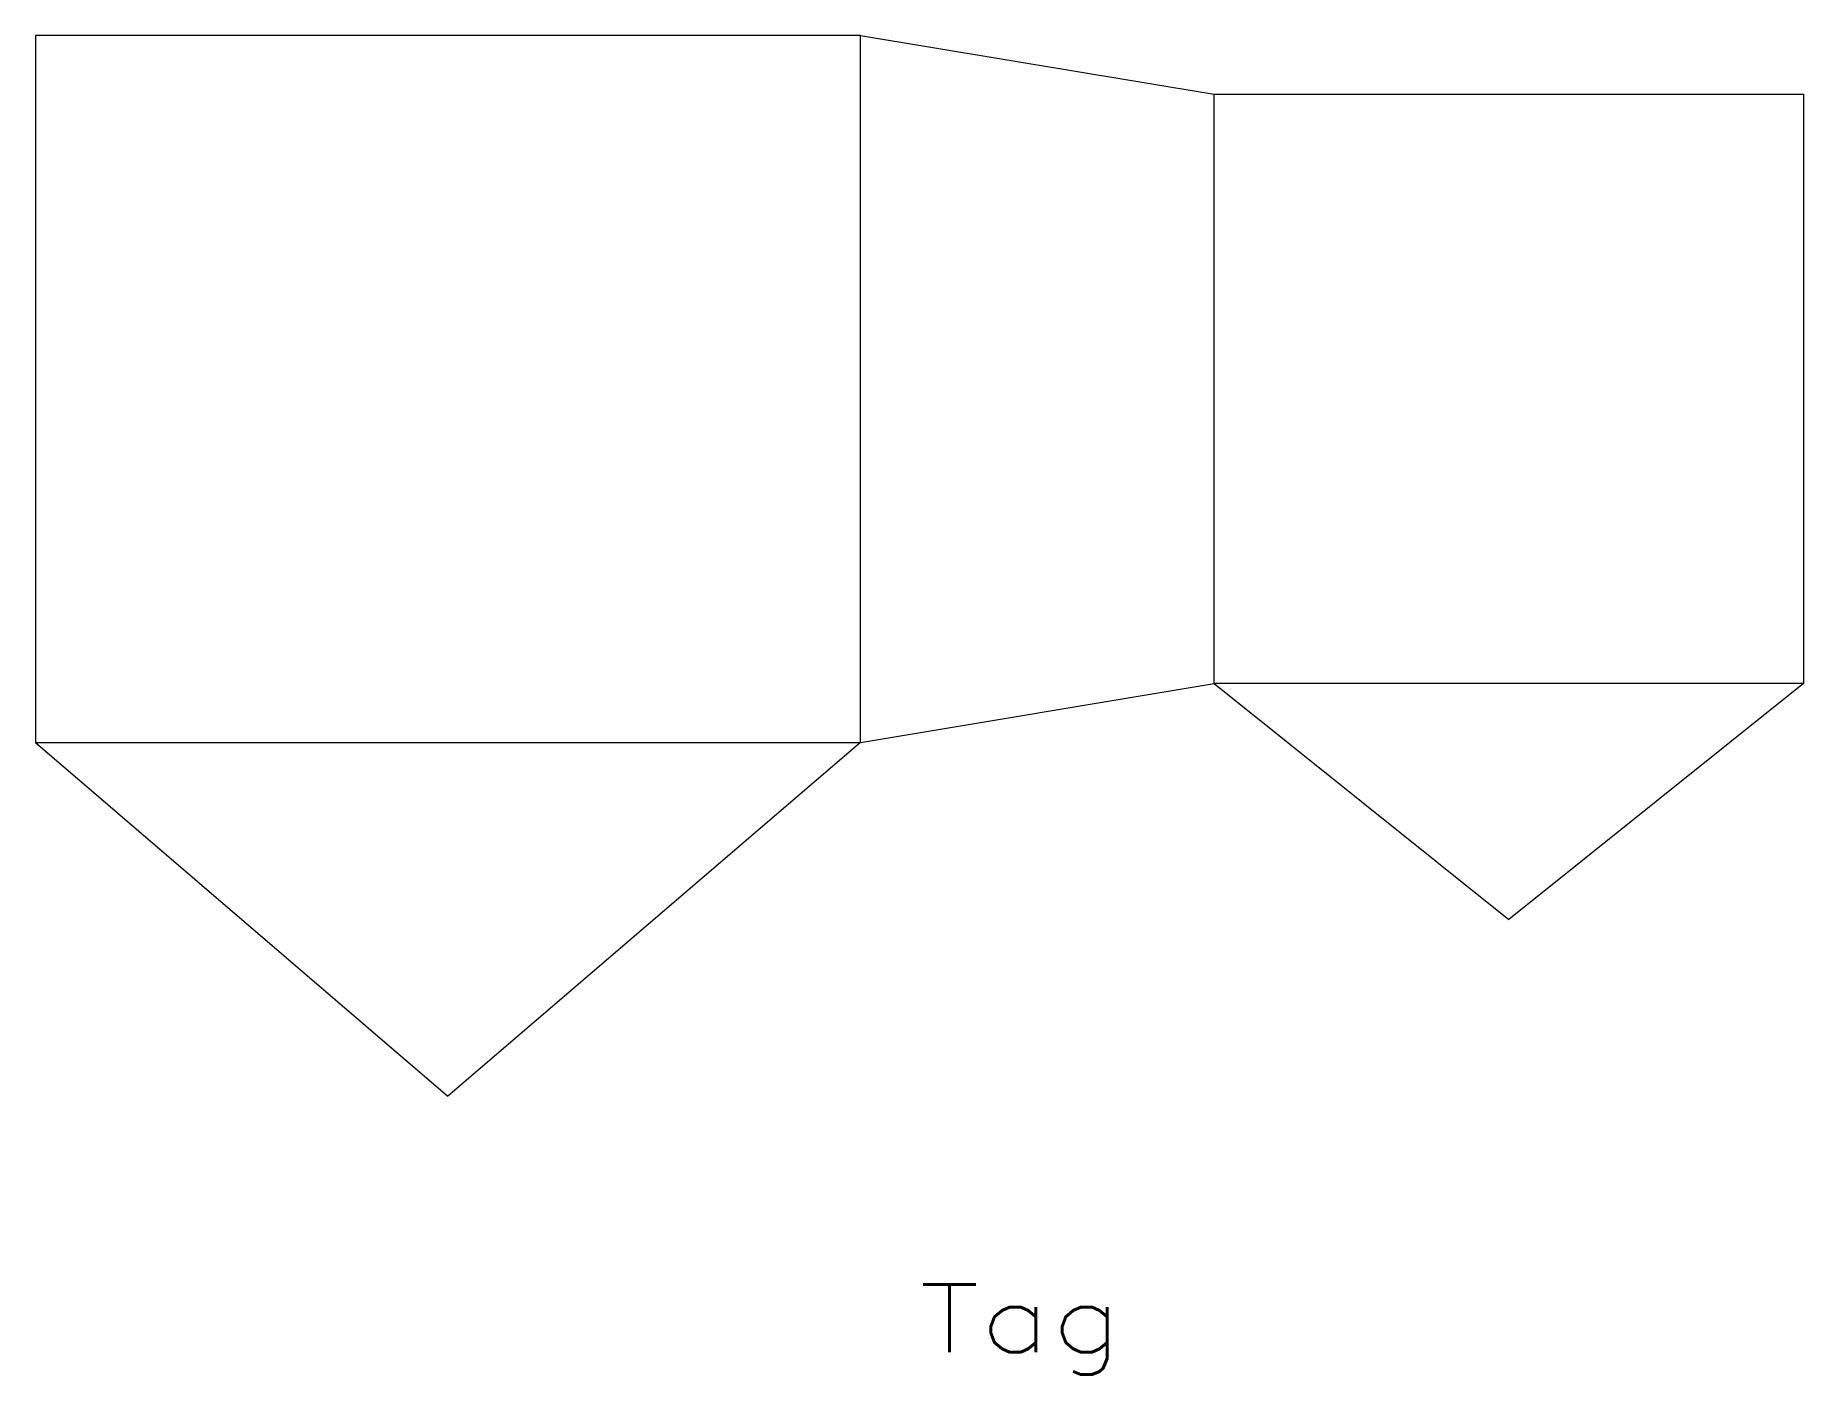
# Model space of a CAD drawing. Header units: inches. Extents: x -16.6 to 16.7, y -15.1 to 10.1.
import ezdxf
from ezdxf.enums import TextEntityAlignment as Align

# ---------------------------------------------------------------- set-up
doc = ezdxf.new("R2010")
doc.units = ezdxf.units.IN
doc.header["$MEASUREMENT"] = 0
doc.layers.get('0').update_dxf_attribs({"lineweight": 0})
doc.layers.add('1', color=7, linetype='Continuous', lineweight=0)
doc.styles.add('_TCW_TXTSTY_1', font='TXT.SHX')

msp = doc.modelspace()

# ---------------------------------------------------------------- linework, layer by layer
at = {"layer": '1', "color": 7, "linetype": 'Continuous'}
for p, q in [((-16.615, 10.092), (-16.615, -3.215)), ((-1.09, 10.092), (-16.615, 10.092)), ((-1.09, -3.215), (-1.09, 10.092)), ((-1.09, 10.092), (5.564, 8.983)), ((5.564, -2.106), (5.564, 8.983)), ((5.564, 8.983), (16.653, 8.983)), ((16.653, 8.983), (16.653, -2.106)), ((-1.09, -3.215), (5.564, -2.106)), ((16.653, -2.106), (5.564, -2.106)), ((5.564, -2.106), (11.108, -6.542)), ((16.653, -2.106), (11.108, -6.542)), ((-16.615, -3.215), (-1.09, -3.215)), ((-16.615, -3.215), (-8.853, -9.869)), ((-1.09, -3.215), (-8.853, -9.869))]:
    msp.add_line(p, q, dxfattribs=at)

# ---------------------------------------------------------------- texts
at = {"color": 7, "linetype": 'Continuous', "style": '_TCW_TXTSTY_1', "width": 1.166667}
msp.add_text('Tag', height=1.27, dxfattribs=at).set_placement((0.019, -14.684), (3.829, -14.684), align=Align.FIT)

doc.saveas('drawing.dxf')
